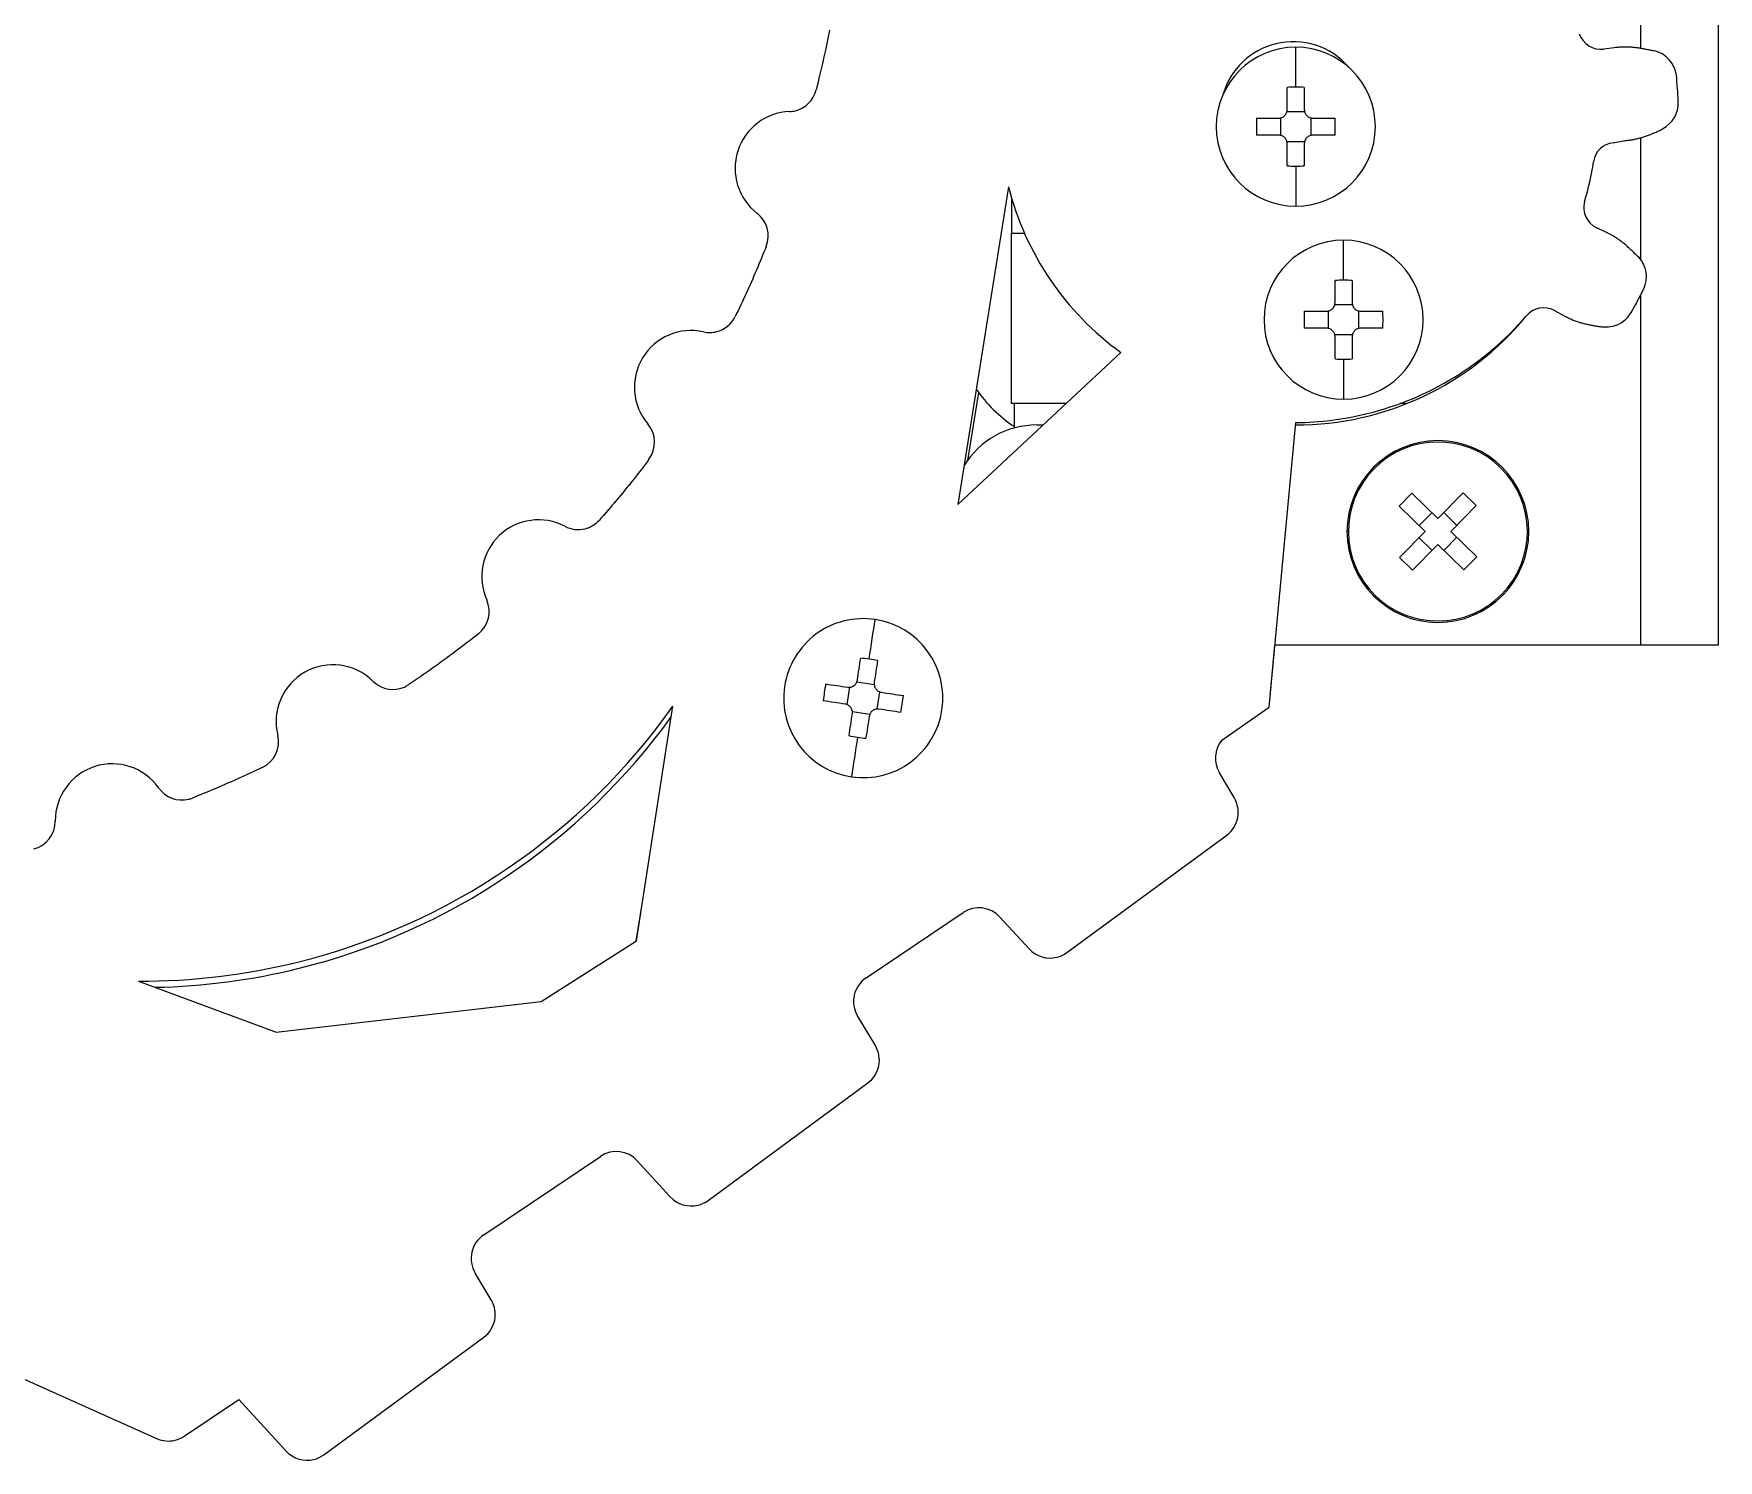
# Model space of a CAD drawing. Header units: millimetres. Extents: x 0 to 1189, y 0 to 841.
# Drawn here: x 666.2 to 784.7, y 524.8 to 625.2 of the extents above; entities that cross this region are included whole.
import ezdxf

# ---------------------------------------------------------------- set-up
doc = ezdxf.new("R2010")
doc.units = ezdxf.units.MM

msp = doc.modelspace()

# ---------------------------------------------------------------- linework, layer by layer
at = {"color": 7, "linetype": 'Continuous', "lineweight": 25}
for p, q in [((784.736, 696.135), (784.736, 582.135)), ((722.09, 624.955), (721.992, 624.487)), ((722.185, 625.424), (722.09, 624.955)), ((721.892, 624.018), (721.789, 623.55)), ((721.992, 624.487), (721.892, 624.018)), ((754.999, 621.409), (754.999, 624.235)), ((777.418, 624.188), (776.671, 624.093)), ((777.49, 624.197), (777.418, 624.188)), ((777.561, 624.205), (777.49, 624.197)), ((777.633, 624.212), (777.561, 624.205)), ((777.704, 624.218), (777.633, 624.212)), ((777.776, 624.224), (777.704, 624.218)), ((777.848, 624.228), (777.776, 624.224)), ((777.92, 624.232), (777.848, 624.228)), ((777.992, 624.235), (777.92, 624.232)), ((778.064, 624.237), (777.992, 624.235)), ((778.136, 624.238), (778.064, 624.237)), ((778.208, 624.239), (778.136, 624.238)), ((778.28, 624.238), (778.208, 624.239)), ((778.352, 624.237), (778.28, 624.238)), ((778.423, 624.234), (778.352, 624.237)), ((778.495, 624.231), (778.423, 624.234)), ((778.567, 624.226), (778.495, 624.231)), ((778.639, 624.221), (778.567, 624.226)), ((778.71, 624.215), (778.639, 624.221)), ((778.782, 624.208), (778.71, 624.215)), ((778.853, 624.201), (778.782, 624.208)), ((778.925, 624.192), (778.853, 624.201)), ((778.996, 624.183), (778.925, 624.192)), ((779.067, 624.173), (778.996, 624.183)), ((779.139, 624.163), (779.067, 624.173)), ((779.21, 624.152), (779.139, 624.163)), ((779.281, 624.141), (779.21, 624.152)), ((779.352, 624.129), (779.281, 624.141)), ((779.423, 624.116), (779.352, 624.129)), ((779.494, 624.103), (779.423, 624.116)), ((779.565, 624.09), (779.494, 624.103)), ((779.635, 624.076), (779.565, 624.09)), ((779.706, 624.062), (779.635, 624.076)), ((779.777, 624.048), (779.706, 624.062)), ((779.847, 624.033), (779.777, 624.048)), ((779.917, 624.017), (779.847, 624.033)), ((779.988, 624.001), (779.917, 624.017)), ((780.058, 623.985), (779.988, 624.001)), ((780.128, 623.968), (780.058, 623.985)), ((780.198, 623.951), (780.128, 623.968)), ((780.275, 623.962), (780.198, 623.951)), ((721.578, 622.616), (721.468, 622.149)), ((721.685, 623.083), (721.578, 622.616)), ((721.789, 623.55), (721.685, 623.083)), ((721.357, 621.683), (721.243, 621.217)), ((721.468, 622.149), (721.357, 621.683)), ((754.399, 619.835), (754.399, 621.399)), ((755.599, 621.399), (755.599, 619.835)), ((752.235, 619.235), (753.799, 619.235)), ((753.939, 618.019), (753.939, 619.252)), ((754.383, 619.695), (755.616, 619.695)), ((756.059, 619.252), (756.059, 618.019)), ((756.199, 619.235), (757.763, 619.235)), ((753.799, 618.035), (752.235, 618.035)), ((757.763, 618.035), (756.199, 618.035)), ((778.504, 617.693), (778.575, 617.703)), ((778.575, 617.703), (778.646, 617.715)), ((778.646, 617.715), (778.717, 617.727)), ((778.717, 617.727), (778.788, 617.74)), ((778.788, 617.74), (778.858, 617.754)), ((778.858, 617.754), (778.929, 617.769)), ((778.929, 617.769), (778.999, 617.785)), ((778.999, 617.785), (779.069, 617.801)), ((779.069, 617.801), (779.139, 617.819)), ((779.139, 617.819), (779.208, 617.837)), ((779.208, 617.837), (779.277, 617.857)), ((779.277, 617.857), (779.346, 617.877)), ((779.346, 617.877), (779.415, 617.898)), ((779.415, 617.898), (779.483, 617.92)), ((779.483, 617.92), (779.552, 617.942)), ((779.552, 617.942), (779.62, 617.965)), ((779.62, 617.965), (779.688, 617.989)), ((779.688, 617.989), (779.756, 618.013)), ((779.756, 618.013), (779.823, 618.038)), ((779.823, 618.038), (779.891, 618.063)), ((779.891, 618.063), (779.958, 618.089)), ((779.958, 618.089), (780.025, 618.115)), ((780.025, 618.115), (780.092, 618.142)), ((780.092, 618.142), (780.159, 618.169)), ((780.159, 618.169), (780.225, 618.197)), ((780.225, 618.197), (780.292, 618.225)), ((780.292, 618.225), (780.358, 618.253)), ((780.358, 618.253), (780.424, 618.282)), ((780.424, 618.282), (780.49, 618.311)), ((780.49, 618.311), (780.556, 618.34)), ((780.556, 618.34), (780.621, 618.37)), ((780.621, 618.37), (780.687, 618.4)), ((780.687, 618.4), (780.752, 618.431)), ((780.752, 618.431), (780.804, 618.489)), ((755.616, 617.575), (754.383, 617.575)), ((754.399, 615.871), (754.399, 617.435)), ((755.599, 617.435), (755.599, 615.871)), ((777.332, 617.484), (778.075, 617.647)), ((778.075, 617.647), (778.146, 617.652)), ((778.146, 617.652), (778.218, 617.659)), ((778.218, 617.659), (778.289, 617.666)), ((778.289, 617.666), (778.361, 617.674)), ((778.361, 617.674), (778.432, 617.683)), ((778.432, 617.683), (778.504, 617.693)), ((754.999, 615.862), (754.999, 613.035)), ((734.778, 614.407), (731.223, 592.028)), ((734.999, 613.601), (734.999, 611.135)), ((734.999, 611.135), (735.904, 611.135)), ((734.999, 599.135), (734.999, 611.135)), ((758.365, 607.819), (758.365, 610.646)), ((776.861, 611.186), (776.182, 611.51)), ((776.926, 611.155), (776.861, 611.186)), ((776.991, 611.123), (776.926, 611.155)), ((777.055, 611.09), (776.991, 611.123)), ((777.118, 611.056), (777.055, 611.09)), ((777.182, 611.022), (777.118, 611.056)), ((777.245, 610.987), (777.182, 611.022)), ((777.307, 610.952), (777.245, 610.987)), ((777.369, 610.915), (777.307, 610.952)), ((777.431, 610.878), (777.369, 610.915)), ((777.492, 610.84), (777.431, 610.878)), ((777.553, 610.802), (777.492, 610.84)), ((777.613, 610.762), (777.553, 610.802)), ((777.673, 610.722), (777.613, 610.762)), ((777.732, 610.681), (777.673, 610.722)), ((777.791, 610.64), (777.732, 610.681)), ((777.848, 610.597), (777.791, 610.64)), ((777.906, 610.554), (777.848, 610.597)), ((717.478, 609.581), (717.393, 609.373)), ((717.563, 609.789), (717.478, 609.581)), ((717.648, 609.998), (717.563, 609.789)), ((717.731, 610.207), (717.648, 609.998)), ((777.963, 610.51), (777.906, 610.554)), ((778.019, 610.466), (777.963, 610.51)), ((778.075, 610.421), (778.019, 610.466)), ((778.131, 610.375), (778.075, 610.421)), ((778.186, 610.329), (778.131, 610.375)), ((778.241, 610.282), (778.186, 610.329)), ((778.295, 610.235), (778.241, 610.282)), ((778.349, 610.187), (778.295, 610.235)), ((778.403, 610.139), (778.349, 610.187)), ((778.456, 610.091), (778.403, 610.139)), ((778.509, 610.042), (778.456, 610.091)), ((778.562, 609.993), (778.509, 610.042)), ((778.614, 609.943), (778.562, 609.993)), ((778.666, 609.893), (778.614, 609.943)), ((778.718, 609.843), (778.666, 609.893)), ((778.769, 609.793), (778.718, 609.843)), ((778.821, 609.742), (778.769, 609.793)), ((778.871, 609.691), (778.821, 609.742)), ((778.922, 609.64), (778.871, 609.691)), ((778.972, 609.588), (778.922, 609.64)), ((779.022, 609.536), (778.972, 609.588)), ((779.072, 609.484), (779.022, 609.536)), ((779.138, 609.447), (779.072, 609.484)), ((716.956, 608.336), (716.867, 608.129)), ((717.044, 608.542), (716.956, 608.336)), ((717.132, 608.75), (717.044, 608.542)), ((717.22, 608.957), (717.132, 608.75)), ((717.307, 609.165), (717.22, 608.957)), ((717.393, 609.373), (717.307, 609.165)), ((716.411, 607.101), (716.318, 606.896)), ((716.503, 607.306), (716.411, 607.101)), ((716.595, 607.511), (716.503, 607.306)), ((716.686, 607.717), (716.595, 607.511)), ((716.777, 607.923), (716.686, 607.717)), ((716.867, 608.129), (716.777, 607.923)), ((757.765, 606.246), (757.765, 607.81)), ((758.965, 607.81), (758.965, 606.246)), ((715.843, 605.877), (715.746, 605.674)), ((715.939, 606.08), (715.843, 605.877)), ((716.035, 606.283), (715.939, 606.08)), ((716.13, 606.487), (716.035, 606.283)), ((716.224, 606.691), (716.13, 606.487)), ((716.318, 606.896), (716.224, 606.691)), ((757.749, 606.106), (758.982, 606.106)), ((715.649, 605.471), (715.55, 605.269)), ((715.746, 605.674), (715.649, 605.471)), ((755.601, 605.646), (757.165, 605.646)), ((757.305, 604.429), (757.305, 605.662)), ((759.425, 605.662), (759.425, 604.429)), ((759.565, 605.646), (761.129, 605.646)), ((773.215, 605.688), (773.877, 605.328)), ((773.877, 605.328), (773.94, 605.294)), ((773.94, 605.294), (774.004, 605.261)), ((774.004, 605.261), (774.068, 605.228)), ((774.068, 605.228), (774.133, 605.196)), ((774.133, 605.196), (774.198, 605.165)), ((774.198, 605.165), (774.263, 605.135)), ((774.263, 605.135), (774.329, 605.105)), ((774.329, 605.105), (774.395, 605.076)), ((774.395, 605.076), (774.461, 605.048)), ((774.461, 605.048), (774.527, 605.021)), ((774.527, 605.021), (774.594, 604.995)), ((774.594, 604.995), (774.662, 604.969)), ((774.662, 604.969), (774.729, 604.944)), ((774.729, 604.944), (774.797, 604.921)), ((774.797, 604.921), (774.865, 604.898)), ((774.865, 604.898), (774.934, 604.876)), ((774.934, 604.876), (775.002, 604.855)), ((775.002, 604.855), (775.071, 604.834)), ((775.071, 604.834), (775.14, 604.815)), ((775.14, 604.815), (775.21, 604.796)), ((775.21, 604.796), (775.279, 604.778)), ((775.279, 604.778), (775.349, 604.761)), ((775.349, 604.761), (775.419, 604.744)), ((775.419, 604.744), (775.489, 604.728)), ((775.489, 604.728), (775.56, 604.712)), ((775.56, 604.712), (775.63, 604.697)), ((775.63, 604.697), (775.7, 604.682)), ((775.7, 604.682), (775.771, 604.668)), ((775.771, 604.668), (775.842, 604.654)), ((775.842, 604.654), (775.913, 604.641)), ((757.165, 604.446), (755.601, 604.446)), ((758.982, 603.986), (757.749, 603.986)), ((757.765, 602.282), (757.765, 603.846)), ((758.965, 603.846), (758.965, 602.282)), ((761.129, 604.446), (759.565, 604.446)), ((775.913, 604.641), (775.984, 604.628)), ((775.984, 604.628), (776.055, 604.616)), ((776.055, 604.616), (776.126, 604.604)), ((776.126, 604.604), (776.197, 604.592)), ((776.197, 604.592), (776.268, 604.581)), ((776.268, 604.581), (776.339, 604.57)), ((776.339, 604.57), (776.411, 604.56)), ((776.411, 604.56), (776.482, 604.55)), ((776.482, 604.55), (776.553, 604.541)), ((776.553, 604.541), (776.628, 604.554)), ((731.223, 592.028), (742.688, 602.737)), ((758.365, 602.272), (758.365, 599.446)), ((732.677, 599.923), (731.892, 595.133)), ((738.832, 599.135), (734.999, 599.135)), ((735.199, 597.427), (735.199, 599.135)), ((762.793, 599.135), (762.315, 599.135)), ((736.767, 597.635), (737.226, 597.635)), ((753.115, 577.78), (755.005, 597.8)), ((754.99, 597.635), (754.999, 597.635)), ((709.478, 595.22), (709.341, 595.036)), ((708.644, 594.124), (708.503, 593.943)), ((708.677, 594.166), (708.633, 594.109)), ((708.785, 594.305), (708.644, 594.124)), ((708.814, 594.343), (708.764, 594.279)), ((708.925, 594.487), (708.785, 594.305)), ((709.064, 594.67), (708.925, 594.487)), ((709.203, 594.853), (709.064, 594.67)), ((709.341, 595.036), (709.203, 594.853)), ((707.638, 592.867), (707.492, 592.689)), ((707.784, 593.045), (707.638, 592.867)), ((707.817, 593.085), (707.776, 593.035)), ((707.929, 593.223), (707.784, 593.045)), ((707.962, 593.264), (707.912, 593.202)), ((708.074, 593.403), (707.929, 593.223)), ((708.1, 593.435), (708.048, 593.37)), ((708.217, 593.582), (708.074, 593.403)), ((708.235, 593.604), (708.185, 593.542)), ((708.36, 593.762), (708.217, 593.582)), ((708.368, 593.772), (708.328, 593.722)), ((708.503, 593.943), (708.36, 593.762)), ((763.165, 592.834), (762.268, 591.921)), ((764.991, 591.04), (763.165, 592.834)), ((766.785, 592.866), (764.991, 591.04)), ((767.698, 591.969), (766.785, 592.866)), ((706.598, 591.634), (706.447, 591.46)), ((706.615, 591.653), (706.563, 591.594)), ((706.749, 591.809), (706.598, 591.634)), ((706.899, 591.984), (706.749, 591.809)), ((707.048, 592.16), (706.899, 591.984)), ((707.083, 592.201), (707.034, 592.143)), ((707.197, 592.336), (707.048, 592.16)), ((707.227, 592.371), (707.173, 592.308)), ((707.345, 592.512), (707.197, 592.336)), ((707.366, 592.538), (707.314, 592.475)), ((707.492, 592.689), (707.345, 592.512)), ((707.504, 592.704), (707.457, 592.648)), ((762.268, 591.921), (764.094, 590.127)), ((765.904, 590.143), (767.698, 591.969)), ((706.142, 591.113), (705.989, 590.941)), ((706.178, 591.154), (706.132, 591.102)), ((706.295, 591.287), (706.142, 591.113)), ((706.328, 591.324), (706.275, 591.263)), ((706.447, 591.46), (706.295, 591.287)), ((706.473, 591.49), (706.418, 591.427)), ((764.565, 591.459), (763.668, 590.546)), ((766.323, 590.569), (765.41, 591.466)), ((764.094, 590.127), (762.3, 588.301)), ((763.676, 589.701), (764.589, 588.804)), ((765.433, 588.812), (766.33, 589.725)), ((767.73, 588.349), (765.904, 590.143)), ((762.3, 588.301), (763.213, 587.404)), ((763.213, 587.404), (765.007, 589.23)), ((765.007, 589.23), (766.833, 587.436)), ((766.833, 587.436), (767.73, 588.349)), ((696.484, 582.16), (696.284, 582.007)), ((696.684, 582.314), (696.484, 582.16)), ((696.884, 582.468), (696.684, 582.314)), ((697.083, 582.623), (696.884, 582.468)), ((697.281, 582.779), (697.083, 582.623)), ((697.479, 582.936), (697.281, 582.779)), ((753.115, 577.78), (753.53, 582.135)), ((779.263, 582.135), (753.526, 582.135)), ((784.736, 582.135), (779.263, 582.135)), ((694.862, 580.951), (694.656, 580.803)), ((695.067, 581.1), (694.862, 580.951)), ((695.271, 581.25), (695.067, 581.1)), ((695.475, 581.4), (695.271, 581.25)), ((695.678, 581.551), (695.475, 581.4)), ((695.88, 581.702), (695.678, 581.551)), ((696.082, 581.854), (695.88, 581.702)), ((696.284, 582.007), (696.082, 581.854)), ((693.202, 579.784), (692.992, 579.641)), ((693.412, 579.927), (693.202, 579.784)), ((693.621, 580.072), (693.412, 579.927)), ((693.829, 580.217), (693.621, 580.072)), ((694.036, 580.362), (693.829, 580.217)), ((694.244, 580.509), (694.036, 580.362)), ((694.45, 580.656), (694.244, 580.509)), ((694.656, 580.803), (694.45, 580.656)), ((692.782, 579.498), (692.571, 579.356)), ((692.992, 579.641), (692.782, 579.498)), ((723.422, 577.949), (723.605, 579.169)), ((724.109, 579.542), (725.329, 579.359)), ((725.702, 578.855), (725.519, 577.635)), ((708.59, 561.317), (711.163, 577.838)), ((725.015, 577.262), (723.796, 577.445)), ((749.8, 575.455), (753.115, 577.78)), ((680.439, 572.679), (680.235, 572.588)), ((680.644, 572.77), (680.439, 572.679)), ((680.848, 572.862), (680.644, 572.77)), ((681.051, 572.954), (680.848, 572.862)), ((681.254, 573.047), (681.051, 572.954)), ((681.458, 573.14), (681.254, 573.047)), ((681.66, 573.234), (681.458, 573.14)), ((681.863, 573.328), (681.66, 573.234)), ((682.065, 573.423), (681.863, 573.328)), ((682.267, 573.519), (682.065, 573.423)), ((750.666, 571.401), (749.621, 573.146)), ((677.554, 571.457), (677.346, 571.374)), ((677.762, 571.541), (677.554, 571.457)), ((677.969, 571.625), (677.762, 571.541)), ((678.177, 571.71), (677.969, 571.625)), ((678.384, 571.795), (678.177, 571.71)), ((678.59, 571.881), (678.384, 571.795)), ((678.797, 571.968), (678.59, 571.881)), ((679.003, 572.055), (678.797, 571.968)), ((679.209, 572.142), (679.003, 572.055)), ((679.415, 572.23), (679.209, 572.142)), ((679.62, 572.319), (679.415, 572.23)), ((679.825, 572.408), (679.62, 572.319)), ((680.03, 572.498), (679.825, 572.408)), ((680.235, 572.588), (680.03, 572.498)), ((579.479, 569.029), (674.831, 526.283)), ((738.896, 560.492), (750.136, 568.762)), ((666.175, 567.786), (666.177, 567.786)), ((708.575, 561.307), (708.992, 563.897)), ((724.764, 558.719), (731.586, 563.306)), ((734.176, 562.998), (736.237, 560.751)), ((701.897, 557.05), (708.59, 561.317)), ((673.554, 558.481), (683.235, 554.903)), ((683.235, 554.903), (701.897, 557.05)), ((725.41, 553.953), (724.164, 556.031)), ((713.639, 543.043), (724.88, 551.314)), ((697.848, 540.623), (706.064, 546.147)), ((708.654, 545.839), (710.98, 543.302)), ((698.377, 536.051), (697.248, 537.935)), ((686.607, 525.141), (697.847, 533.412)), ((676.765, 526.449), (680.613, 529.036)), ((680.613, 529.036), (683.947, 525.4))]:
    msp.add_line(p, q, dxfattribs=at)
at = {"color": 8, "linetype": 'Continuous', "lineweight": 25}
for p, q in [((779.263, 658.866), (779.263, 624.144)), ((779.263, 617.853), (779.263, 609.3)), ((779.263, 606.766), (779.263, 582.135)), ((758.699, 590.135), (758.599, 590.135)), ((771.299, 590.135), (771.399, 590.135))]:
    msp.add_line(p, q, dxfattribs=at)
at = {"color": 7, "linetype": 'Continuous', "lineweight": 25, "flags": 128}
for points in [[(724.972, 581.145), (725.028, 581.515), (725.082, 581.88), (725.136, 582.24), (725.189, 582.594), (725.241, 582.941), (725.292, 583.282), (725.342, 583.615), (725.391, 583.94)], [(724.146, 579.677), (724.176, 579.873), (724.205, 580.069), (724.234, 580.263), (724.263, 580.457), (724.292, 580.65), (724.321, 580.843), (724.349, 581.034), (724.378, 581.224)], [(725.565, 581.047), (725.536, 580.857), (725.507, 580.665), (725.479, 580.473), (725.45, 580.28), (725.421, 580.086), (725.392, 579.891), (725.362, 579.696), (725.333, 579.5)], [(721.917, 579.404), (722.107, 579.376), (722.299, 579.347), (722.491, 579.318), (722.684, 579.29), (722.878, 579.26), (723.073, 579.231), (723.268, 579.202), (723.464, 579.173)], [(725.838, 578.818), (726.034, 578.788), (726.229, 578.759), (726.424, 578.73), (726.618, 578.701), (726.811, 578.672), (727.003, 578.643), (727.194, 578.615), (727.385, 578.586)], [(723.287, 577.986), (723.091, 578.015), (722.895, 578.045), (722.701, 578.074), (722.507, 578.103), (722.314, 578.132), (722.121, 578.16), (721.93, 578.189), (721.74, 578.217)], [(727.207, 577.4), (727.017, 577.428), (726.825, 577.457), (726.633, 577.485), (726.44, 577.514), (726.246, 577.543), (726.051, 577.572), (725.856, 577.602), (725.66, 577.631)], [(723.56, 575.757), (723.588, 575.947), (723.617, 576.139), (723.646, 576.331), (723.675, 576.524), (723.704, 576.718), (723.733, 576.913), (723.762, 577.108), (723.791, 577.304)], [(724.978, 577.126), (724.949, 576.931), (724.919, 576.735), (724.89, 576.541), (724.861, 576.347), (724.832, 576.153), (724.804, 575.961), (724.775, 575.77), (724.747, 575.579)], [(724.152, 575.659), (724.096, 575.289), (724.042, 574.924), (723.988, 574.564), (723.935, 574.21), (723.883, 573.862), (723.832, 573.522), (723.782, 573.189), (723.734, 572.864)]]:
    msp.add_lwpolyline(points, dxfattribs=at)
at = {"color": 7, "linetype": 'Continuous', "lineweight": 25}
for centre, radius, start, end in [((776.47, 625.676), 1.596, 198.15639, 277.24294), ((754.999, 618.635), 5.6, 90, 180), ((754.822, 619.477), 5.14, 103.91114, 163.53771), ((754.822, 619.477), 5.14, 40.21521, 103.91114), ((754.999, 618.635), 5.6, 0, 90), ((779.772, 621.996), 2.03, 7.69964, 75.65525), ((754.999, 602.018), 19.39, 89.99947, 91.77267), ((754.999, 602.019), 19.39, 88.2273, 90.00054), ((754.822, 619.477), 27.106, 1.93383, 5.90893), ((719.301, 621.698), 2, 283.91114, 346.09029), ((779.946, 620.263), 1.97, 295.80339, 3.7594), ((719.534, 615.702), 4, 92.22017, 232.40832), ((719.301, 621.698), 2, 272.22017, 283.91114), ((771.61, 618.635), 19.384, 178.22621, 181.77379), ((738.375, 618.635), 19.398, 358.22747, 1.77253), ((754.999, 618.635), 5.6, 180, 270), ((754.999, 618.635), 5.6, 270, 0), ((777.441, 616), 1.489, 94.21571, 173.45588), ((754.999, 635.252), 19.39, 268.22733, 270.00053), ((754.999, 635.251), 19.39, 269.99946, 271.7727), ((754.822, 619.477), 21.397, 343.36533, 351.10655), ((754.822, 619.477), 20.675, 194.19606, 234.06354), ((776.868, 612.951), 1.596, 165.42911, 244.51567), ((715.874, 610.948), 2, 338.26198, 52.40832), ((758.365, 605.046), 5.6, 90, 180), ((758.365, 605.046), 5.6, 0, 90), ((777.657, 608.069), 2.023, 334.9823, 42.92798), ((758.365, 588.434), 19.385, 89.99961, 91.77327), ((758.365, 588.434), 19.385, 88.22673, 90.00041), ((754.822, 619.477), 27.548, 329.65319, 333.56518), ((772.454, 604.285), 1.596, 61.48843, 140.57428), ((713.753, 606.145), 2, 283.91114, 334.01649), ((758.365, 605.046), 5.6, 180, 270), ((754.999, 618.635), 21, 270, 320.57499), ((774.994, 605.046), 19.403, 178.22794, 181.77206), ((758.365, 605.046), 5.6, 270, 0), ((754.822, 619.477), 21.678, 283.91114, 319.15274), ((741.736, 605.046), 19.403, 358.22794, 1.77206), ((776.866, 606.517), 1.977, 283.91114, 331.02081), ((712.453, 600.287), 4, 77.49525, 220.22679), ((713.753, 606.145), 2, 257.49525, 283.91114), ((776.866, 606.517), 1.977, 263.07612, 283.91114), ((758.365, 621.657), 19.385, 268.22673, 270.00039), ((758.365, 621.657), 19.385, 269.99959, 271.77327), ((740.736, 605.845), 10, 214.69473, 236.38153), ((707.872, 596.412), 2, 323.39668, 40.22679), ((736.767, 591.635), 6, 90, 148.31416), ((754.822, 619.477), 21.678, 270.48465, 283.91114), ((764.999, 590.135), 6.4, 0, 180), ((764.999, 590.135), 6.3, 315.50342, 135.50342), ((764.999, 590.135), 6.3, 135.50342, 315.50342), ((701.71, 586.958), 4, 62.32754, 204.1654), ((704.496, 592.272), 2, 242.32754, 283.91114), ((704.496, 592.272), 2, 283.91114, 318.27206), ((764.999, 590.135), 6.4, 180, 0), ((696.236, 584.502), 2, 308.44472, 24.1654), ((724.562, 578.402), 5.6, 81.49183, 171.49183), ((724.562, 578.402), 5.6, 351.49183, 81.49183), ((722.102, 561.957), 19.401, 81.49165, 83.26388), ((722.104, 561.968), 19.39, 79.71902, 81.49223), ((687.237, 576.754), 4, 45.29158, 193.77337), ((691.458, 581.018), 2, 225.29158, 283.91114), ((691.458, 581.018), 2, 283.91114, 303.80287), ((724.562, 578.402), 5.6, 171.49183, 261.49183), ((741.011, 575.941), 19.405, 169.71999, 173.2637), ((708.133, 580.86), 19.386, 349.71824, 353.2655), ((673.722, 604.368), 45.888, 283.91114, 324.67901), ((724.562, 578.402), 5.6, 261.49183, 351.49183), ((673.825, 603.93), 45.888, 283.91114, 324.20863), ((681.41, 575.326), 2, 295.37755, 13.77337), ((727.025, 594.86), 19.415, 259.7198, 261.49075), ((727.02, 594.831), 19.385, 261.49154, 263.26521), ((751.336, 574.174), 2, 140.16565, 210.93359), ((671.695, 569.784), 4, 35.07751, 180.53358), ((676.606, 573.232), 2, 215.07751, 283.91114), ((676.606, 573.232), 2, 283.91114, 291.73505), ((748.951, 570.373), 2, 306.34605, 30.93359), ((665.696, 569.728), 2, 283.91114, 0.53358), ((732.702, 561.646), 2, 42.52352, 123.91379), ((673.722, 604.368), 45.888, 269.78992, 283.91114), ((737.711, 562.103), 2, 222.52352, 283.91114), ((737.711, 562.103), 2, 283.91114, 306.34605), ((673.825, 603.93), 45.888, 271.11535, 283.91114), ((725.88, 557.059), 2, 123.91379, 210.93359), ((723.694, 552.924), 2, 306.34605, 30.93359), ((707.18, 544.487), 2, 42.52352, 123.91379), ((712.454, 544.654), 2, 222.52352, 283.91114), ((712.454, 544.654), 2, 283.91114, 306.34605), ((698.964, 538.963), 2, 123.91379, 210.93359), ((696.662, 535.023), 2, 306.34605, 30.93359), ((675.649, 528.108), 2, 283.91114, 303.91379), ((675.649, 528.108), 2, 245.85376, 283.91114), ((685.421, 526.752), 2, 222.52352, 283.91114), ((685.421, 526.752), 2, 283.91114, 306.34605)]:
    msp.add_arc(centre, radius, start, end, dxfattribs=at)
for points, knots in [([(753.799, 619.235), (753.878, 619.244), (754.034, 619.263), (754.234, 619.401), (754.371, 619.6), (754.39, 619.757), (754.399, 619.835)], [0, 0, 0, 0, 0.2506897, 0.4997682, 0.7490815, 1, 1, 1, 1]), ([(755.599, 619.835), (755.608, 619.757), (755.627, 619.6), (755.765, 619.401), (755.964, 619.263), (756.121, 619.244), (756.199, 619.235)], [0, 0, 0, 0, 0.2506839, 0.4997659, 0.7490788, 1, 1, 1, 1]), ([(754.399, 617.435), (754.39, 617.514), (754.372, 617.67), (754.234, 617.87), (754.034, 618.007), (753.878, 618.026), (753.799, 618.035)], [0, 0, 0, 0, 0.2506816, 0.4997673, 0.7490795, 1, 1, 1, 1]), ([(756.199, 618.035), (756.121, 618.026), (755.964, 618.007), (755.765, 617.87), (755.627, 617.67), (755.608, 617.514), (755.599, 617.435)], [0, 0, 0, 0, 0.25068299, 0.49976904, 0.74907896, 1, 1, 1, 1]), ([(757.165, 605.646), (757.244, 605.655), (757.4, 605.673), (757.599, 605.811), (757.737, 606.011), (757.756, 606.167), (757.765, 606.246)], [0, 0, 0, 0, 0.2506828, 0.4997669, 0.7490791, 1, 1, 1, 1]), ([(758.965, 606.246), (758.974, 606.167), (758.993, 606.011), (759.13, 605.811), (759.33, 605.674), (759.486, 605.655), (759.565, 605.646)], [0, 0, 0, 0, 0.2506858, 0.4997686, 0.7490785, 1, 1, 1, 1]), ([(757.765, 603.846), (757.756, 603.924), (757.737, 604.081), (757.6, 604.28), (757.4, 604.418), (757.244, 604.437), (757.165, 604.446)], [0, 0, 0, 0, 0.2506881, 0.4997671, 0.7490778, 1, 1, 1, 1]), ([(759.565, 604.446), (759.487, 604.437), (759.33, 604.418), (759.131, 604.28), (758.993, 604.081), (758.974, 603.924), (758.965, 603.846)], [0, 0, 0, 0, 0.2506828, 0.4997669, 0.7490791, 1, 1, 1, 1]), ([(723.464, 579.173), (723.543, 579.17), (723.701, 579.165), (723.918, 579.272), (724.084, 579.449), (724.125, 579.601), (724.146, 579.677)], [0, 0, 0, 0, 0.2506803, 0.4997638, 0.7490773, 1, 1, 1, 1]), ([(725.333, 579.5), (725.331, 579.421), (725.326, 579.263), (725.432, 579.046), (725.609, 578.88), (725.761, 578.839), (725.838, 578.818)], [0, 0, 0, 0, 0.25068677, 0.49976883, 0.74908111, 1, 1, 1, 1]), ([(723.791, 577.304), (723.794, 577.383), (723.799, 577.54), (723.692, 577.758), (723.515, 577.924), (723.363, 577.965), (723.287, 577.986)], [0, 0, 0, 0, 0.25068343, 0.49976608, 0.74907308, 1, 1, 1, 1]), ([(725.66, 577.631), (725.581, 577.633), (725.424, 577.638), (725.206, 577.532), (725.04, 577.355), (724.999, 577.203), (724.978, 577.126)], [0, 0, 0, 0, 0.2506869, 0.4997691, 0.7490759, 1, 1, 1, 1])]:
    msp.add_open_spline(points, degree=3, knots=knots, dxfattribs=at)

doc.saveas('drawing.dxf')
